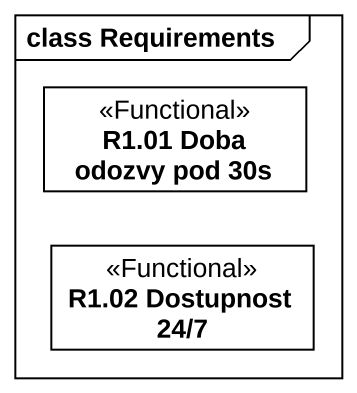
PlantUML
@startuml
mainframe class Requirements
hide circle
hide empty members
class "R1.01 Doba odozvy pod 30s" as R1_01_Doba_odozvy_pod_30s <<Functional>>
class "R1.02 Dostupnost 24/7" as R1_02_Dostupnost_24_7 <<Functional>>
@enduml
